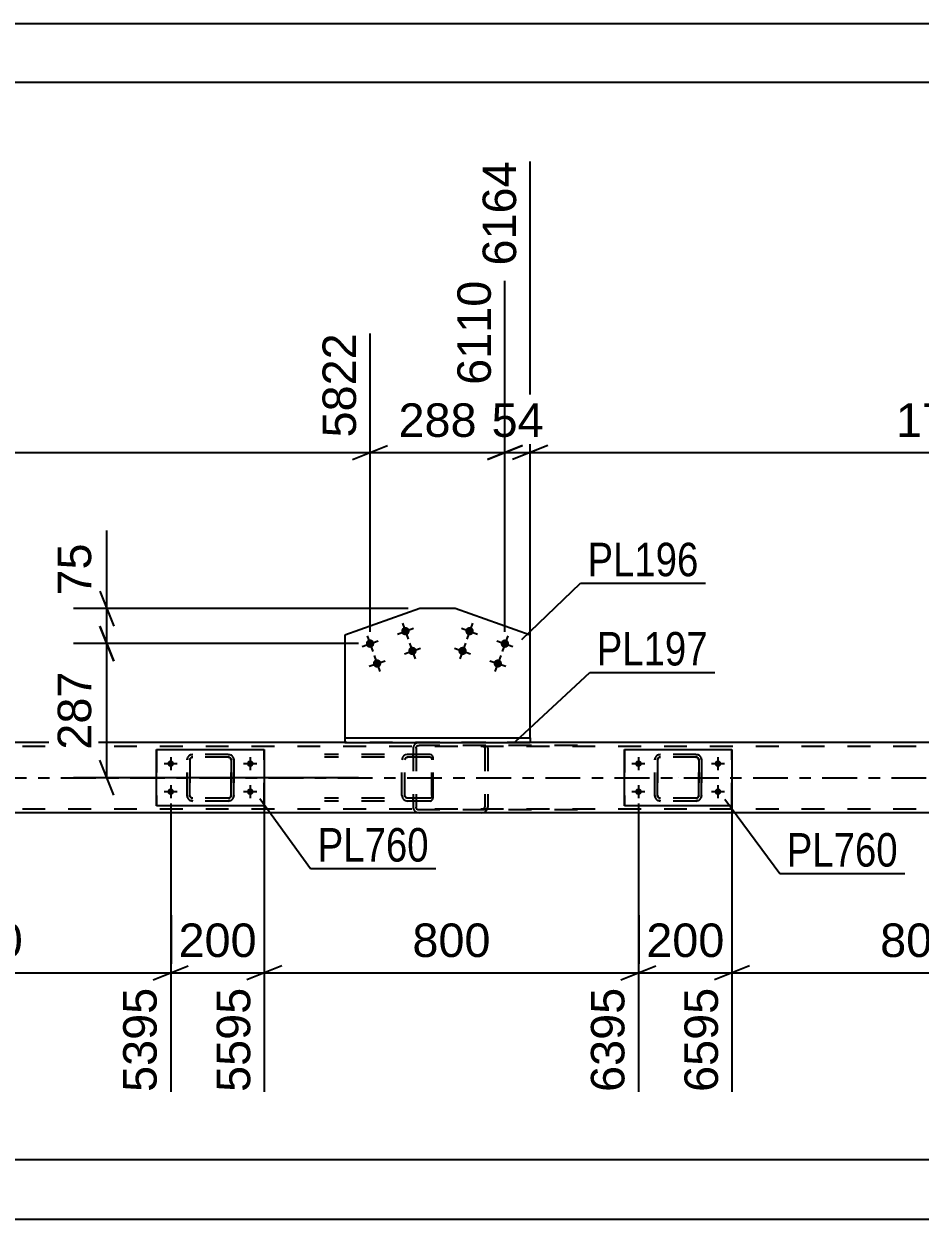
# Model space of a CAD drawing. Header units: millimetres. Extents: x -54 to 787, y -402 to 192.
# Drawn here: x 200 to 276.7, y 89.7 to 191.9 of the extents above; entities that cross this region are included whole.
import ezdxf

# ---------------------------------------------------------------- set-up
doc = ezdxf.new("R2010")
doc.units = ezdxf.units.MM
doc.linetypes.add('DXK_LINE_DOT2', pattern=[3.9198, 1.9599, -1.9599])
doc.linetypes.add('DXK_LINE_DOT3', pattern=[5.9187, 2.979, -0.9799, 0.9799, -0.9799])
doc.styles.add('Arial', font='ARIAL.TTF', dxfattribs={"height": 0.2})
doc.styles.add('Arial Narrow', font='ARIALN.TTF', dxfattribs={"height": 0.2})

# ---------------------------------------------------------------- blocks, each defined once
blk = doc.blocks.new('Unknown-122573057-1115')
at = {"color": 5, "linetype": 'Continuous'}
for p, q in [((787.22, 191.89), (-53.78, 191.89)), ((782.22, 186.89), (-48.78, 186.89))]:
    blk.add_line(p, q, dxfattribs=at)
blk = doc.blocks.new('Bolt-122573057-1908 - 1638')
at = {"linetype": 'Continuous'}
for points in [[(212.31, 128.63), (212.32, 128.69), (212.34, 128.75), (212.36, 128.8), (212.4, 128.84), (212.45, 128.88), (212.5, 128.9), (212.56, 128.91), (212.62, 128.91), (212.68, 128.9), (212.73, 128.88), (212.78, 128.84), (212.82, 128.8), (212.85, 128.75), (212.87, 128.69), (212.87, 128.63), (212.87, 128.58), (212.85, 128.52), (212.82, 128.47), (212.78, 128.43), (212.73, 128.39), (212.68, 128.37), (212.62, 128.36), (212.56, 128.36), (212.5, 128.37), (212.45, 128.39), (212.4, 128.43), (212.36, 128.47), (212.34, 128.52), (212.32, 128.58)], [(219.11, 128.63), (219.12, 128.69), (219.14, 128.75), (219.16, 128.8), (219.2, 128.84), (219.25, 128.88), (219.3, 128.9), (219.36, 128.91), (219.42, 128.91), (219.48, 128.9), (219.53, 128.88), (219.58, 128.84), (219.62, 128.8), (219.65, 128.75), (219.67, 128.69), (219.67, 128.63), (219.67, 128.58), (219.65, 128.52), (219.62, 128.47), (219.58, 128.43), (219.53, 128.39), (219.48, 128.37), (219.42, 128.36), (219.36, 128.36), (219.3, 128.37), (219.25, 128.39), (219.2, 128.43), (219.16, 128.47), (219.14, 128.52), (219.12, 128.58)], [(212.31, 126.23), (212.32, 126.29), (212.34, 126.35), (212.36, 126.4), (212.4, 126.44), (212.45, 126.48), (212.5, 126.5), (212.56, 126.51), (212.62, 126.51), (212.68, 126.5), (212.73, 126.48), (212.78, 126.44), (212.82, 126.4), (212.85, 126.35), (212.87, 126.29), (212.87, 126.23), (212.87, 126.18), (212.85, 126.12), (212.82, 126.07), (212.78, 126.03), (212.73, 125.99), (212.68, 125.97), (212.62, 125.96), (212.56, 125.96), (212.5, 125.97), (212.45, 125.99), (212.4, 126.03), (212.36, 126.07), (212.34, 126.12), (212.32, 126.18)], [(219.11, 126.23), (219.12, 126.29), (219.14, 126.35), (219.16, 126.4), (219.2, 126.44), (219.25, 126.48), (219.3, 126.5), (219.36, 126.51), (219.42, 126.51), (219.48, 126.5), (219.53, 126.48), (219.58, 126.44), (219.62, 126.4), (219.65, 126.35), (219.67, 126.29), (219.67, 126.23), (219.67, 126.18), (219.65, 126.12), (219.62, 126.07), (219.58, 126.03), (219.53, 125.99), (219.48, 125.97), (219.42, 125.96), (219.36, 125.96), (219.3, 125.97), (219.25, 125.99), (219.2, 126.03), (219.16, 126.07), (219.14, 126.12), (219.12, 126.18)]]:
    blk.add_hatch(color=1, dxfattribs=at).paths.add_polyline_path(points)
at = {"color": 1, "linetype": 'Continuous'}
for p, q in [((212.59, 129.19), (212.59, 128.07)), ((219.39, 129.19), (219.39, 128.07)), ((213.15, 128.63), (212.03, 128.63)), ((219.95, 128.63), (218.83, 128.63)), ((212.59, 126.79), (212.59, 125.67)), ((219.39, 126.79), (219.39, 125.67)), ((213.15, 126.23), (212.03, 126.23)), ((219.95, 126.23), (218.83, 126.23))]:
    blk.add_line(p, q, dxfattribs=at)
blk = doc.blocks.new('Bolt-122573057-1779 - 1638')
at = {"linetype": 'Continuous'}
for points in [[(252.31, 128.63), (252.32, 128.69), (252.34, 128.75), (252.36, 128.8), (252.4, 128.84), (252.45, 128.88), (252.5, 128.9), (252.56, 128.91), (252.62, 128.91), (252.68, 128.9), (252.73, 128.88), (252.78, 128.84), (252.82, 128.8), (252.85, 128.75), (252.87, 128.69), (252.87, 128.63), (252.87, 128.58), (252.85, 128.52), (252.82, 128.47), (252.78, 128.43), (252.73, 128.39), (252.68, 128.37), (252.62, 128.36), (252.56, 128.36), (252.5, 128.37), (252.45, 128.39), (252.4, 128.43), (252.36, 128.47), (252.34, 128.52), (252.32, 128.58)], [(259.11, 128.63), (259.12, 128.69), (259.14, 128.75), (259.16, 128.8), (259.2, 128.84), (259.25, 128.88), (259.3, 128.9), (259.36, 128.91), (259.42, 128.91), (259.48, 128.9), (259.53, 128.88), (259.58, 128.84), (259.62, 128.8), (259.65, 128.75), (259.67, 128.69), (259.67, 128.63), (259.67, 128.58), (259.65, 128.52), (259.62, 128.47), (259.58, 128.43), (259.53, 128.39), (259.48, 128.37), (259.42, 128.36), (259.36, 128.36), (259.3, 128.37), (259.25, 128.39), (259.2, 128.43), (259.16, 128.47), (259.14, 128.52), (259.12, 128.58)], [(252.31, 126.23), (252.32, 126.29), (252.34, 126.35), (252.36, 126.4), (252.4, 126.44), (252.45, 126.48), (252.5, 126.5), (252.56, 126.51), (252.62, 126.51), (252.68, 126.5), (252.73, 126.48), (252.78, 126.44), (252.82, 126.4), (252.85, 126.35), (252.87, 126.29), (252.87, 126.23), (252.87, 126.18), (252.85, 126.12), (252.82, 126.07), (252.78, 126.03), (252.73, 125.99), (252.68, 125.97), (252.62, 125.96), (252.56, 125.96), (252.5, 125.97), (252.45, 125.99), (252.4, 126.03), (252.36, 126.07), (252.34, 126.12), (252.32, 126.18)], [(259.11, 126.23), (259.12, 126.29), (259.14, 126.35), (259.16, 126.4), (259.2, 126.44), (259.25, 126.48), (259.3, 126.5), (259.36, 126.51), (259.42, 126.51), (259.48, 126.5), (259.53, 126.48), (259.58, 126.44), (259.62, 126.4), (259.65, 126.35), (259.67, 126.29), (259.67, 126.23), (259.67, 126.18), (259.65, 126.12), (259.62, 126.07), (259.58, 126.03), (259.53, 125.99), (259.48, 125.97), (259.42, 125.96), (259.36, 125.96), (259.3, 125.97), (259.25, 125.99), (259.2, 126.03), (259.16, 126.07), (259.14, 126.12), (259.12, 126.18)]]:
    blk.add_hatch(color=1, dxfattribs=at).paths.add_polyline_path(points)
at = {"color": 1, "linetype": 'Continuous'}
for p, q in [((252.59, 129.19), (252.59, 128.07)), ((259.39, 129.19), (259.39, 128.07)), ((253.15, 128.63), (252.03, 128.63)), ((259.95, 128.63), (258.83, 128.63)), ((252.59, 126.79), (252.59, 125.67)), ((259.39, 126.79), (259.39, 125.67)), ((253.15, 126.23), (252.03, 126.23)), ((259.95, 126.23), (258.83, 126.23))]:
    blk.add_line(p, q, dxfattribs=at)
blk = doc.blocks.new('Bolt-122573057-1784 - 1638')
at = {"linetype": 'Continuous'}
for points in [[(238.49, 139.84, -1), (237.81, 140.09, -1)], [(241.51, 138.77, -1), (240.83, 139.02, -1)], [(237.89, 138.15, -1), (237.21, 138.39, -1)], [(240.9, 137.08, -1), (240.23, 137.32, -1)]]:
    blk.add_hatch(color=1, dxfattribs=at).paths.add_polyline_path(points)
at = {"color": 1, "linetype": 'Continuous'}
for p, q in [((237.47, 140.21), (238.83, 139.72)), ((238.39, 140.64), (237.91, 139.29)), ((240.49, 139.14), (241.85, 138.65)), ((241.41, 139.57), (240.93, 138.22)), ((236.87, 138.51), (238.23, 138.03)), ((237.79, 138.95), (237.31, 137.59)), ((239.89, 137.44), (241.24, 136.96)), ((240.81, 137.88), (240.32, 136.52))]:
    blk.add_line(p, q, dxfattribs=at)
blk = doc.blocks.new('Part-122573057-1802 - 1638')
at = {"color": 7, "linetype": 'DXK_LINE_DOT2'}
for p, q in [((680.08, 130.11), (43.4, 130.11)), ((243.33, 130.43), (227.48, 130.43)), ((680.08, 124.75), (43.4, 124.75))]:
    blk.add_line(p, q, dxfattribs=at)
at = {"color": 2, "linetype": 'Continuous'}
for p, q in [((227.48, 130.43), (158.2, 130.43)), ((312.61, 130.43), (243.33, 130.43)), ((676.08, 124.43), (43.4, 124.43))]:
    blk.add_line(p, q, dxfattribs=at)
at = {"color": 7, "linetype": 'DXK_LINE_DOT3'}
blk.add_line((43.4, 127.43), (680.08, 127.43), dxfattribs=at)
blk = doc.blocks.new('Part-122573057-1822 - 1638')
at = {"color": 2, "linetype": 'Continuous'}
for p, q in [((227.48, 130.83), (227.48, 130.43)), ((227.48, 130.83), (243.33, 130.83)), ((243.33, 130.83), (243.33, 130.43)), ((227.48, 130.43), (243.33, 130.43))]:
    blk.add_line(p, q, dxfattribs=at)
blk = doc.blocks.new('Part-122573057-1827 - 1638')
at = {"color": 2, "linetype": 'Continuous'}
for p, q in [((233.89, 141.89), (227.48, 139.61)), ((236.92, 141.89), (233.89, 141.89)), ((243.33, 139.61), (236.92, 141.89)), ((227.48, 139.61), (227.48, 130.83)), ((243.33, 130.83), (243.33, 139.61))]:
    blk.add_line(p, q, dxfattribs=at)
at = {"color": 7, "linetype": 'DXK_LINE_DOT2'}
blk.add_line((227.48, 130.83), (243.33, 130.83), dxfattribs=at)
blk = doc.blocks.new('Part-122573057-1871 - 1638')
at = {"color": 2, "linetype": 'Continuous'}
for p, q in [((211.39, 125.03), (211.39, 129.83)), ((211.39, 129.83), (211.39, 129.83)), ((211.39, 129.83), (220.59, 129.83)), ((220.59, 129.83), (220.59, 125.03)), ((211.39, 125.03), (211.39, 125.03)), ((220.59, 125.03), (211.39, 125.03))]:
    blk.add_line(p, q, dxfattribs=at)
at = {"color": 7, "linetype": 'DXK_LINE_DOT2'}
for p, q in [((211.39, 129.83), (211.39, 125.03)), ((211.39, 129.83), (211.39, 129.83)), ((220.59, 125.03), (220.59, 129.83)), ((211.39, 125.03), (211.39, 125.03))]:
    blk.add_line(p, q, dxfattribs=at)
blk = doc.blocks.new('Part-122573057-1872 - 1638')
at = {"color": 7, "linetype": 'DXK_LINE_DOT2'}
for p, q in [((213.99, 128.95), (214.02, 129.14)), ((214.03, 129.14), (213.99, 128.95)), ((213.99, 125.91), (213.99, 128.95)), ((213.99, 128.95), (213.99, 128.95)), ((213.99, 125.91), (213.99, 128.95)), ((214.23, 128.95), (214.25, 129.05)), ((214.24, 129.05), (214.23, 128.95)), ((214.23, 125.91), (214.23, 128.95)), ((214.23, 128.95), (214.23, 128.95)), ((214.23, 128.95), (214.23, 125.91)), ((214.3, 129.12), (214.24, 129.05)), ((214.25, 129.05), (214.3, 129.12)), ((214.28, 129.4), (214.47, 129.43)), ((214.28, 129.4), (214.29, 129.4)), ((214.47, 129.43), (214.29, 129.4)), ((214.3, 129.12), (214.38, 129.18)), ((214.37, 129.18), (214.3, 129.12)), ((214.47, 129.19), (214.37, 129.18)), ((214.38, 129.18), (214.47, 129.19)), ((217.51, 129.43), (214.47, 129.43)), ((217.51, 129.19), (214.47, 129.19)), ((217.51, 129.43), (217.69, 129.4)), ((217.69, 129.4), (217.51, 129.43)), ((217.51, 129.19), (217.6, 129.18)), ((217.6, 129.18), (217.51, 129.19)), ((217.6, 129.18), (217.6, 129.18)), ((217.6, 129.18), (217.68, 129.12)), ((217.68, 129.12), (217.6, 129.18)), ((217.68, 129.12), (217.73, 129.05)), ((217.73, 129.05), (217.68, 129.12)), ((217.73, 129.05), (217.75, 128.95)), ((217.75, 128.95), (217.73, 129.05)), ((217.75, 125.91), (217.75, 128.95)), ((217.75, 128.95), (217.75, 128.95)), ((217.75, 128.95), (217.75, 125.91)), ((217.95, 129.14), (217.99, 128.95)), ((217.99, 128.95), (217.95, 129.14)), ((217.99, 125.91), (217.99, 128.95)), ((217.99, 128.95), (217.99, 128.95)), ((217.99, 128.95), (217.99, 125.91)), ((213.99, 125.91), (213.99, 125.91)), ((214.02, 125.73), (213.99, 125.91)), ((213.99, 125.91), (214.03, 125.73)), ((214.23, 125.91), (214.23, 125.91)), ((214.25, 125.82), (214.23, 125.91)), ((214.23, 125.91), (214.24, 125.82)), ((214.24, 125.82), (214.3, 125.75)), ((214.3, 125.75), (214.25, 125.82)), ((214.38, 125.69), (214.3, 125.75)), ((214.3, 125.75), (214.37, 125.69)), ((217.68, 125.75), (217.6, 125.69)), ((217.6, 125.69), (217.68, 125.75)), ((217.73, 125.82), (217.68, 125.75)), ((217.68, 125.75), (217.73, 125.82)), ((217.75, 125.91), (217.73, 125.82)), ((217.73, 125.82), (217.75, 125.91)), ((217.75, 125.91), (217.75, 125.91)), ((217.99, 125.91), (217.95, 125.73)), ((217.95, 125.73), (217.99, 125.91)), ((217.99, 125.91), (217.99, 125.91)), ((214.28, 125.47), (214.29, 125.47)), ((214.47, 125.43), (214.28, 125.47)), ((214.29, 125.47), (214.47, 125.43)), ((214.37, 125.69), (214.47, 125.67)), ((214.47, 125.67), (214.38, 125.69)), ((217.51, 125.67), (214.47, 125.67)), ((217.51, 125.43), (214.47, 125.43)), ((217.6, 125.69), (217.51, 125.67)), ((217.51, 125.67), (217.6, 125.69)), ((217.69, 125.47), (217.51, 125.43)), ((217.51, 125.43), (217.69, 125.47)), ((217.6, 125.69), (217.6, 125.69))]:
    blk.add_line(p, q, dxfattribs=at)
at = {"color": 7, "linetype": 'DXK_LINE_DOT3'}
blk.add_line((215.99, 127.43), (215.98, 127.43), dxfattribs=at)
at = {"color": 7, "linetype": 'DXK_LINE_DOT2'}
for centre, start, end in [((214.47, 128.95), 112.5, 157.5), ((214.47, 128.95), 112.5, 157.5), ((217.51, 128.95), 22.5, 67.5), ((217.51, 128.95), 22.5, 67.5), ((214.47, 125.91), 202.5, 247.5), ((214.47, 125.91), 202.5, 247.5), ((217.51, 125.91), 292.5, 337.5), ((217.51, 125.91), 292.5, 337.5)]:
    blk.add_arc(centre, 0.48, start, end, dxfattribs=at)
blk = doc.blocks.new('Part-122573057-1880 - 1638')
at = {"color": 7, "linetype": 'DXK_LINE_DOT2'}
for p, q in [((233.35, 130.11), (233.32, 129.95)), ((233.32, 129.95), (233.32, 124.91)), ((233.35, 130.14), (233.35, 130.11)), ((233.57, 129.95), (233.59, 130.05)), ((233.57, 129.95), (233.57, 124.91)), ((233.59, 130.05), (233.65, 130.12)), ((233.83, 130.43), (233.63, 130.4)), ((233.65, 130.12), (233.73, 130.18)), ((233.73, 130.18), (233.83, 130.19)), ((247.37, 130.43), (233.83, 130.43)), ((247.37, 130.19), (233.83, 130.19)), ((239.39, 130.4), (239.19, 130.43)), ((239.19, 130.19), (239.29, 130.18)), ((239.29, 130.18), (239.37, 130.12)), ((239.37, 130.12), (239.43, 130.05)), ((239.43, 130.05), (239.44, 129.95)), ((239.44, 129.95), (239.44, 124.91)), ((239.67, 130.11), (239.66, 130.14)), ((239.7, 129.95), (239.67, 130.11)), ((239.7, 129.95), (239.7, 124.91)), ((233.32, 124.91), (233.33, 124.83)), ((233.33, 124.83), (233.35, 124.73)), ((233.58, 124.85), (233.57, 124.91)), ((233.59, 124.82), (233.58, 124.85)), ((233.65, 124.75), (233.59, 124.82)), ((233.73, 124.69), (233.65, 124.75)), ((239.37, 124.75), (239.29, 124.69)), ((239.43, 124.82), (239.37, 124.75)), ((239.43, 124.85), (239.44, 124.91)), ((239.43, 124.82), (239.43, 124.85)), ((239.66, 124.73), (239.68, 124.83)), ((239.68, 124.83), (239.7, 124.91)), ((233.63, 124.47), (233.83, 124.43)), ((233.83, 124.67), (233.73, 124.69)), ((247.37, 124.67), (233.83, 124.67)), ((247.37, 124.43), (233.83, 124.43)), ((239.29, 124.69), (239.19, 124.67)), ((239.19, 124.43), (239.39, 124.47))]:
    blk.add_line(p, q, dxfattribs=at)
for centre, start, end in [((233.81, 129.93), 110.7584, 155.6801), ((233.81, 124.94), 204.3199, 249.2416), ((239.21, 124.94), 290.7584, 335.6801)]:
    blk.add_arc(centre, 0.496, start, end, dxfattribs=at)
blk = doc.blocks.new('Bolt-122573057-1907 - 1638')
at = {"linetype": 'Continuous'}
for points in [[(233, 140.09, -1), (232.32, 139.84, -1)], [(229.98, 139.02, -1), (229.3, 138.77, -1)], [(233.6, 138.39, -1), (232.92, 138.15, -1)], [(230.58, 137.32, -1), (229.9, 137.08, -1)]]:
    blk.add_hatch(color=1, dxfattribs=at).paths.add_polyline_path(points)
at = {"color": 1, "linetype": 'Continuous'}
for p, q in [((231.98, 139.72), (233.34, 140.21)), ((232.42, 140.64), (232.9, 139.29)), ((228.96, 138.65), (230.32, 139.14)), ((229.4, 139.57), (229.88, 138.22)), ((232.58, 138.03), (233.94, 138.51)), ((233.02, 138.95), (233.5, 137.59)), ((229.56, 136.96), (230.92, 137.44)), ((230, 137.88), (230.48, 136.52))]:
    blk.add_line(p, q, dxfattribs=at)
blk = doc.blocks.new('Part-122573057-1958 - 1638')
at = {"color": 7, "linetype": 'DXK_LINE_DOT2'}
for p, q in [((234.78, 129.43), (225.75, 129.43)), ((234.78, 129.19), (225.75, 129.19)), ((232.4, 129.14), (232.37, 128.95)), ((232.37, 125.91), (232.37, 128.95)), ((232.62, 128.95), (232.64, 129.05)), ((232.62, 125.91), (232.62, 128.95)), ((232.64, 129.05), (232.69, 129.12)), ((232.87, 129.43), (232.68, 129.4)), ((232.69, 129.12), (232.77, 129.18)), ((232.77, 129.18), (232.87, 129.19)), ((233.32, 129.19), (233.32, 129.43)), ((234.88, 129.4), (234.78, 129.43)), ((234.78, 129.19), (234.83, 129.18)), ((234.83, 129.18), (234.88, 129.12)), ((234.97, 129.29), (234.88, 129.4)), ((234.88, 129.12), (234.91, 129.05)), ((234.91, 129.05), (234.92, 128.95)), ((234.92, 125.91), (234.92, 128.95)), ((235.03, 129.14), (234.97, 129.29)), ((235.05, 128.95), (235.03, 129.14)), ((235.05, 125.91), (235.05, 128.95)), ((232.37, 125.91), (232.4, 125.73)), ((232.64, 125.82), (232.62, 125.91)), ((232.69, 125.75), (232.64, 125.82)), ((232.77, 125.69), (232.69, 125.75)), ((234.88, 125.75), (234.83, 125.69)), ((234.91, 125.82), (234.88, 125.75)), ((234.92, 125.91), (234.91, 125.82)), ((234.97, 125.58), (235.03, 125.73)), ((235.03, 125.73), (235.05, 125.91)), ((234.78, 125.67), (225.75, 125.67)), ((234.78, 125.43), (225.75, 125.43)), ((232.68, 125.47), (232.87, 125.43)), ((232.87, 125.67), (232.77, 125.69)), ((233.32, 125.43), (233.32, 125.67)), ((234.83, 125.69), (234.78, 125.67)), ((234.78, 125.43), (234.88, 125.47)), ((234.88, 125.47), (234.97, 125.58))]:
    blk.add_line(p, q, dxfattribs=at)
for centre, start, end in [((232.85, 128.94), 111.1513, 156.1049), ((232.85, 125.93), 203.8951, 248.8487)]:
    blk.add_arc(centre, 0.492, start, end, dxfattribs=at)
blk = doc.blocks.new('Part-122573057-1964 - 1638')
at = {"color": 2, "linetype": 'Continuous'}
for p, q in [((251.39, 125.03), (251.39, 129.83)), ((251.39, 129.83), (251.39, 129.83)), ((251.39, 129.83), (260.59, 129.83)), ((260.59, 129.83), (260.59, 125.03)), ((251.39, 125.03), (251.39, 125.03)), ((260.59, 125.03), (251.39, 125.03))]:
    blk.add_line(p, q, dxfattribs=at)
at = {"color": 7, "linetype": 'DXK_LINE_DOT2'}
for p, q in [((251.39, 129.83), (251.39, 125.03)), ((251.39, 129.83), (251.39, 129.83)), ((260.59, 125.03), (260.59, 129.83)), ((251.39, 125.03), (251.39, 125.03))]:
    blk.add_line(p, q, dxfattribs=at)
blk = doc.blocks.new('Part-122573057-1993 - 1638')
at = {"color": 7, "linetype": 'DXK_LINE_DOT2'}
for p, q in [((253.99, 128.95), (254.02, 129.14)), ((254.03, 129.14), (253.99, 128.95)), ((253.99, 125.91), (253.99, 128.95)), ((253.99, 128.95), (253.99, 128.95)), ((253.99, 125.91), (253.99, 128.95)), ((254.23, 128.95), (254.25, 129.05)), ((254.24, 129.05), (254.23, 128.95)), ((254.23, 125.91), (254.23, 128.95)), ((254.23, 128.95), (254.23, 128.95)), ((254.23, 128.95), (254.23, 125.91)), ((254.3, 129.12), (254.24, 129.05)), ((254.25, 129.05), (254.3, 129.12)), ((254.28, 129.4), (254.47, 129.43)), ((254.28, 129.4), (254.29, 129.4)), ((254.47, 129.43), (254.29, 129.4)), ((254.3, 129.12), (254.38, 129.18)), ((254.37, 129.18), (254.3, 129.12)), ((254.47, 129.19), (254.37, 129.18)), ((254.38, 129.18), (254.47, 129.19)), ((257.51, 129.43), (254.47, 129.43)), ((257.51, 129.19), (254.47, 129.19)), ((257.51, 129.43), (257.69, 129.4)), ((257.69, 129.4), (257.51, 129.43)), ((257.51, 129.19), (257.6, 129.18)), ((257.6, 129.18), (257.51, 129.19)), ((257.6, 129.18), (257.6, 129.18)), ((257.6, 129.18), (257.68, 129.12)), ((257.68, 129.12), (257.6, 129.18)), ((257.68, 129.12), (257.73, 129.05)), ((257.73, 129.05), (257.68, 129.12)), ((257.73, 129.05), (257.75, 128.95)), ((257.75, 128.95), (257.73, 129.05)), ((257.75, 125.91), (257.75, 128.95)), ((257.75, 128.95), (257.75, 128.95)), ((257.75, 128.95), (257.75, 125.91)), ((257.95, 129.14), (257.99, 128.95)), ((257.99, 128.95), (257.95, 129.14)), ((257.99, 125.91), (257.99, 128.95)), ((257.99, 128.95), (257.99, 128.95)), ((257.99, 128.95), (257.99, 125.91)), ((253.99, 125.91), (253.99, 125.91)), ((254.02, 125.73), (253.99, 125.91)), ((253.99, 125.91), (254.03, 125.73)), ((254.23, 125.91), (254.23, 125.91)), ((254.25, 125.82), (254.23, 125.91)), ((254.23, 125.91), (254.24, 125.82)), ((254.24, 125.82), (254.3, 125.75)), ((254.3, 125.75), (254.25, 125.82)), ((254.38, 125.69), (254.3, 125.75)), ((254.3, 125.75), (254.37, 125.69)), ((257.68, 125.75), (257.6, 125.69)), ((257.6, 125.69), (257.68, 125.75)), ((257.73, 125.82), (257.68, 125.75)), ((257.68, 125.75), (257.73, 125.82)), ((257.75, 125.91), (257.73, 125.82)), ((257.73, 125.82), (257.75, 125.91)), ((257.75, 125.91), (257.75, 125.91)), ((257.99, 125.91), (257.95, 125.73)), ((257.95, 125.73), (257.99, 125.91)), ((257.99, 125.91), (257.99, 125.91)), ((254.28, 125.47), (254.29, 125.47)), ((254.47, 125.43), (254.28, 125.47)), ((254.29, 125.47), (254.47, 125.43)), ((254.37, 125.69), (254.47, 125.67)), ((254.47, 125.67), (254.38, 125.69)), ((257.51, 125.67), (254.47, 125.67)), ((257.51, 125.43), (254.47, 125.43)), ((257.6, 125.69), (257.51, 125.67)), ((257.51, 125.67), (257.6, 125.69)), ((257.69, 125.47), (257.51, 125.43)), ((257.51, 125.43), (257.69, 125.47)), ((257.6, 125.69), (257.6, 125.69))]:
    blk.add_line(p, q, dxfattribs=at)
at = {"color": 7, "linetype": 'DXK_LINE_DOT3'}
blk.add_line((255.99, 127.43), (255.98, 127.43), dxfattribs=at)
at = {"color": 7, "linetype": 'DXK_LINE_DOT2'}
for centre, start, end in [((254.47, 128.95), 112.5, 157.5), ((254.47, 128.95), 112.5, 157.5), ((257.51, 128.95), 22.5, 67.5), ((257.51, 128.95), 22.5, 67.5), ((254.47, 125.91), 202.5, 247.5), ((254.47, 125.91), 202.5, 247.5), ((257.51, 125.91), 292.5, 337.5), ((257.51, 125.91), 292.5, 337.5)]:
    blk.add_arc(centre, 0.48, start, end, dxfattribs=at)
blk = doc.blocks.new('StraightDimension-122573057-2538 - 1638')
at = {"color": 7, "linetype": 'Continuous'}
for p, q in [((206.54, 140.4), (207.74, 137.4)), ((228.64, 138.9), (204.29, 138.9)), ((207.14, 127.43), (207.14, 138.9)), ((207.74, 125.93), (206.54, 128.93)), ((228.64, 127.43), (204.29, 127.43))]:
    blk.add_line(p, q, dxfattribs=at)
at = {"color": 0}
blk.add_wipeout([(206.39, 137.1), (202.19, 137.1), (202.19, 129.23), (206.39, 129.23)], dxfattribs=at)
at = {"color": 3, "style": 'Arial'}
blk.add_text('287', height=2.865, rotation=90.0002, dxfattribs=at).set_placement((205.79, 129.83))
blk = doc.blocks.new('StraightDimension-122573057-7116 - 1638')
at = {"color": 7, "linetype": 'Continuous'}
for p, q in [((252.59, 125.23), (252.59, 100.56)), ((260.59, 125.23), (260.59, 100.56)), ((251.09, 110.15), (254.09, 111.35)), ((252.59, 110.75), (260.59, 110.75)), ((262.09, 111.35), (259.09, 110.15))]:
    blk.add_line(p, q, dxfattribs=at)
at = {"color": 0}
blk.add_wipeout([(260.53, 111.5), (260.53, 115.7), (252.66, 115.7), (252.66, 111.5)], dxfattribs=at)
at = {"color": 0, "linetype": 'Continuous'}
blk.add_wipeout([(259.99, 110.05), (255.79, 110.05), (255.79, 99.96), (259.99, 99.96)], dxfattribs=at)
at = {"color": 3, "style": 'Arial'}
blk.add_text('200', height=2.865, dxfattribs=at).set_placement((253.26, 112.1))
at = {"color": 3, "linetype": 'Continuous', "style": 'Arial'}
blk.add_text('6595', height=2.865, rotation=90.0002, dxfattribs=at).set_placement((259.39, 100.56))
blk = doc.blocks.new('StraightDimension-122573057-7115 - 1638')
at = {"color": 7, "linetype": 'Continuous'}
for p, q in [((260.59, 125.23), (260.59, 100.56)), ((292.6, 125.23), (292.6, 100.56)), ((262.09, 111.35), (259.09, 110.15)), ((260.59, 110.75), (292.6, 110.75)), ((291.1, 110.15), (294.1, 111.35))]:
    blk.add_line(p, q, dxfattribs=at)
at = {"color": 0}
blk.add_wipeout([(280.53, 111.5), (280.53, 115.7), (272.66, 115.7), (272.66, 111.5)], dxfattribs=at)
at = {"color": 3, "style": 'Arial'}
blk.add_text('800', height=2.865, dxfattribs=at).set_placement((273.26, 112.1))
at = {"color": 0, "linetype": 'Continuous'}
blk.add_wipeout([(292, 110.05), (287.8, 110.05), (287.8, 99.96), (292, 99.96)], dxfattribs=at)
at = {"color": 3, "linetype": 'Continuous', "style": 'Arial'}
blk.add_text('7395', height=2.865, rotation=90.0002, dxfattribs=at).set_placement((291.4, 100.56))
blk = doc.blocks.new('StraightDimension-122573057-7118 - 1638')
at = {"color": 7, "linetype": 'Continuous'}
for p, q in [((212.59, 125.23), (212.59, 100.56)), ((220.59, 125.23), (220.59, 100.56)), ((211.09, 110.15), (214.09, 111.35)), ((212.59, 110.75), (220.59, 110.75)), ((222.09, 111.35), (219.09, 110.15))]:
    blk.add_line(p, q, dxfattribs=at)
at = {"color": 0}
blk.add_wipeout([(220.53, 111.5), (220.53, 115.7), (212.66, 115.7), (212.66, 111.5)], dxfattribs=at)
at = {"color": 0, "linetype": 'Continuous'}
blk.add_wipeout([(219.99, 110.05), (215.79, 110.05), (215.79, 99.96), (219.99, 99.96)], dxfattribs=at)
at = {"color": 3, "style": 'Arial'}
blk.add_text('200', height=2.865, dxfattribs=at).set_placement((213.26, 112.1))
at = {"color": 3, "linetype": 'Continuous', "style": 'Arial'}
blk.add_text('5595', height=2.865, rotation=90.0002, dxfattribs=at).set_placement((219.39, 100.56))
blk = doc.blocks.new('StraightDimension-122573057-2230 - 1638')
at = {"color": 7, "linetype": 'Continuous'}
for p, q in [((243.33, 134.29), (243.33, 180.13)), ((314.78, 139.9), (314.78, 165.43)), ((244.83, 155.83), (241.83, 154.63)), ((313.28, 154.63), (316.28, 155.83)), ((243.33, 155.23), (314.78, 155.23))]:
    blk.add_line(p, q, dxfattribs=at)
at = {"color": 0}
blk.add_wipeout([(284.1, 155.98), (284.1, 160.18), (274.01, 160.18), (274.01, 155.98)], dxfattribs=at)
at = {"color": 3, "style": 'Arial'}
blk.add_text('1786', height=2.865, dxfattribs=at).set_placement((274.61, 156.58))
at = {"color": 0, "linetype": 'Continuous'}
blk.add_wipeout([(314.18, 166.03), (309.98, 166.03), (309.98, 155.93), (314.18, 155.93)], dxfattribs=at)
at = {"color": 3, "linetype": 'Continuous', "style": 'Arial'}
blk.add_text('7950', height=2.865, rotation=90.0002, dxfattribs=at).set_placement((313.58, 156.53))
blk = doc.blocks.new('StraightDimension-122573057-2239 - 1638')
at = {"color": 7, "linetype": 'Continuous'}
for p, q in [((243.33, 134.29), (243.33, 180.13)), ((241.17, 139.9), (241.17, 169.93)), ((239.67, 154.63), (242.67, 155.83)), ((244.83, 155.83), (241.83, 154.63)), ((241.17, 155.23), (243.33, 155.23))]:
    blk.add_line(p, q, dxfattribs=at)
at = {"color": 0, "linetype": 'Continuous'}
blk.add_wipeout([(242.73, 180.73), (238.53, 180.73), (238.53, 170.63), (242.73, 170.63)], dxfattribs=at)
at = {"color": 3, "linetype": 'Continuous', "style": 'Arial'}
blk.add_text('6164', height=2.865, rotation=90.0002, dxfattribs=at).set_placement((242.13, 171.23))
at = {"color": 0}
blk.add_wipeout([(245.07, 155.98), (245.07, 160.18), (239.43, 160.18), (239.43, 155.98)], dxfattribs=at)
at = {"color": 3, "style": 'Arial'}
blk.add_text('54', height=2.865, dxfattribs=at).set_placement((240.03, 156.58))
blk = doc.blocks.new('StraightDimension-122573057-2248 - 1638')
at = {"color": 7, "linetype": 'Continuous'}
for p, q in [((241.17, 139.9), (241.17, 169.93)), ((229.64, 139.9), (229.64, 165.43)), ((228.14, 154.63), (231.14, 155.83)), ((242.67, 155.83), (239.67, 154.63)), ((229.64, 155.23), (241.17, 155.23))]:
    blk.add_line(p, q, dxfattribs=at)
at = {"color": 0}
blk.add_wipeout([(239.34, 155.98), (239.34, 160.18), (231.47, 160.18), (231.47, 155.98)], dxfattribs=at)
at = {"color": 3, "style": 'Arial'}
blk.add_text('288', height=2.865, dxfattribs=at).set_placement((232.07, 156.58))
at = {"color": 0, "linetype": 'Continuous'}
blk.add_wipeout([(240.57, 170.53), (236.37, 170.53), (236.37, 160.43), (240.57, 160.43)], dxfattribs=at)
at = {"color": 3, "linetype": 'Continuous', "style": 'Arial'}
blk.add_text('6110', height=2.865, rotation=90.0002, dxfattribs=at).set_placement((239.97, 161.03))
blk = doc.blocks.new('StraightDimension-122573057-2257 - 1638')
at = {"color": 7, "linetype": 'Continuous'}
for p, q in [((158.2, 133), (158.2, 180.13)), ((229.64, 139.9), (229.64, 165.43)), ((159.7, 155.83), (156.7, 154.63)), ((228.14, 154.63), (231.14, 155.83)), ((158.2, 155.23), (229.64, 155.23))]:
    blk.add_line(p, q, dxfattribs=at)
at = {"color": 0}
blk.add_wipeout([(198.97, 155.98), (198.97, 160.18), (188.87, 160.18), (188.87, 155.98)], dxfattribs=at)
at = {"color": 3, "style": 'Arial'}
blk.add_text('1786', height=2.865, dxfattribs=at).set_placement((189.47, 156.58))
at = {"color": 0, "linetype": 'Continuous'}
blk.add_wipeout([(229.04, 166.03), (224.84, 166.03), (224.84, 155.93), (229.04, 155.93)], dxfattribs=at)
at = {"color": 3, "linetype": 'Continuous', "style": 'Arial'}
blk.add_text('5822', height=2.865, rotation=90.0002, dxfattribs=at).set_placement((228.44, 156.53))
blk = doc.blocks.new('StraightDimension-122573057-2451 - 1638')
at = {"color": 7, "linetype": 'Continuous'}
blk.add_line((11.48, 94.79), (680.08, 94.79), dxfattribs=at)
blk = doc.blocks.new('StraightDimension-122573057-2517 - 1638')
at = {"color": 7, "linetype": 'Continuous'}
blk.add_line((10.68, 89.68), (680.88, 89.68), dxfattribs=at)
blk = doc.blocks.new('StraightDimension-122573057-2528 - 1638')
at = {"color": 7, "linetype": 'Continuous'}
for p, q in [((207.14, 141.89), (207.14, 148.58)), ((207.14, 141.89), (207.14, 148.58)), ((206.54, 143.39), (207.74, 140.39)), ((232.89, 141.89), (204.29, 141.89)), ((207.14, 138.9), (207.14, 141.89)), ((207.74, 137.4), (206.54, 140.4)), ((228.64, 138.9), (204.29, 138.9))]:
    blk.add_line(p, q, dxfattribs=at)
at = {"color": 0}
blk.add_wipeout([(206.39, 148.06), (202.19, 148.06), (202.19, 142.41), (206.39, 142.41)], dxfattribs=at)
at = {"color": 3, "style": 'Arial'}
blk.add_text('75', height=2.865, rotation=90.0002, dxfattribs=at).set_placement((205.79, 143.01))
blk = doc.blocks.new('StraightDimension-122573057-7117 - 1638')
at = {"color": 7, "linetype": 'Continuous'}
for p, q in [((220.59, 125.23), (220.59, 100.56)), ((252.59, 125.23), (252.59, 100.56)), ((222.09, 111.35), (219.09, 110.15)), ((220.59, 110.75), (252.59, 110.75)), ((251.09, 110.15), (254.09, 111.35))]:
    blk.add_line(p, q, dxfattribs=at)
at = {"color": 0}
blk.add_wipeout([(240.53, 111.5), (240.53, 115.7), (232.66, 115.7), (232.66, 111.5)], dxfattribs=at)
at = {"color": 3, "style": 'Arial'}
blk.add_text('800', height=2.865, dxfattribs=at).set_placement((233.26, 112.1))
at = {"color": 0, "linetype": 'Continuous'}
blk.add_wipeout([(251.99, 110.05), (247.79, 110.05), (247.79, 99.96), (251.99, 99.96)], dxfattribs=at)
at = {"color": 3, "linetype": 'Continuous', "style": 'Arial'}
blk.add_text('6395', height=2.865, rotation=90.0002, dxfattribs=at).set_placement((251.39, 100.56))
blk = doc.blocks.new('StraightDimension-122573057-7119 - 1638')
at = {"color": 7, "linetype": 'Continuous'}
for p, q in [((180.6, 125.23), (180.6, 100.56)), ((212.59, 125.23), (212.59, 100.56)), ((182.1, 111.35), (179.1, 110.15)), ((180.6, 110.75), (212.59, 110.75)), ((211.09, 110.15), (214.09, 111.35))]:
    blk.add_line(p, q, dxfattribs=at)
at = {"color": 0}
blk.add_wipeout([(200.53, 111.5), (200.53, 115.7), (192.66, 115.7), (192.66, 111.5)], dxfattribs=at)
at = {"color": 3, "style": 'Arial'}
blk.add_text('800', height=2.865, dxfattribs=at).set_placement((193.26, 112.1))
at = {"color": 0, "linetype": 'Continuous'}
blk.add_wipeout([(211.99, 110.05), (207.79, 110.05), (207.79, 99.96), (211.99, 99.96)], dxfattribs=at)
at = {"color": 3, "linetype": 'Continuous', "style": 'Arial'}
blk.add_text('5395', height=2.865, rotation=90.0002, dxfattribs=at).set_placement((211.39, 100.56))
blk = doc.blocks.new('Mark-122573057-1823 - 1638')
at = {"color": 30, "linetype": 'Continuous'}
for p, q in [((242.62, 139.24), (247.63, 144.06)), ((247.63, 144.06), (258.33, 144.06))]:
    blk.add_line(p, q, dxfattribs=at)
at = {"color": 0}
blk.add_wipeout([(257.73, 144.66), (257.73, 147.66), (248.23, 147.66), (248.23, 144.66)], dxfattribs=at)
blk.add_wipeout([(257.73, 144.66), (257.73, 147.66), (248.23, 147.66), (248.23, 144.66)], dxfattribs=at)
at = {"color": 3, "style": 'Arial Narrow'}
blk.add_text('PL196', height=2.863, dxfattribs=at).set_placement((248.23, 144.66))
blk = doc.blocks.new('Mark-122573057-1818 - 1638')
at = {"color": 30, "linetype": 'Continuous'}
for p, q in [((242.07, 130.52), (248.42, 136.43)), ((248.42, 136.43), (259.12, 136.43))]:
    blk.add_line(p, q, dxfattribs=at)
at = {"color": 0}
blk.add_wipeout([(258.52, 137.03), (258.52, 140.03), (249.02, 140.03), (249.02, 137.03)], dxfattribs=at)
blk.add_wipeout([(258.52, 137.03), (258.52, 140.03), (249.02, 140.03), (249.02, 137.03)], dxfattribs=at)
at = {"color": 3, "style": 'Arial Narrow'}
blk.add_text('PL197', height=2.863, dxfattribs=at).set_placement((249.02, 137.03))
blk = doc.blocks.new('Mark-122573057-1867 - 1638')
at = {"color": 30, "linetype": 'Continuous'}
for p, q in [((220.21, 125.65), (224.56, 119.66)), ((224.56, 119.66), (235.26, 119.66))]:
    blk.add_line(p, q, dxfattribs=at)
at = {"color": 0}
blk.add_wipeout([(234.66, 120.26), (234.66, 123.26), (225.16, 123.26), (225.16, 120.26)], dxfattribs=at)
blk.add_wipeout([(234.66, 120.26), (234.66, 123.26), (225.16, 123.26), (225.16, 120.26)], dxfattribs=at)
at = {"color": 3, "style": 'Arial Narrow'}
blk.add_text('PL760', height=2.863, dxfattribs=at).set_placement((225.16, 120.26))
blk = doc.blocks.new('Mark-122573057-1960 - 1638')
at = {"color": 30, "linetype": 'Continuous'}
for p, q in [((259.99, 125.61), (264.67, 119.23)), ((264.67, 119.23), (275.37, 119.23))]:
    blk.add_line(p, q, dxfattribs=at)
at = {"color": 0}
blk.add_wipeout([(274.77, 119.83), (274.77, 122.83), (265.27, 122.83), (265.27, 119.83)], dxfattribs=at)
blk.add_wipeout([(274.77, 119.83), (274.77, 122.83), (265.27, 122.83), (265.27, 119.83)], dxfattribs=at)
at = {"color": 3, "style": 'Arial Narrow'}
blk.add_text('PL760', height=2.863, dxfattribs=at).set_placement((265.27, 119.83))

msp = doc.modelspace()

# ---------------------------------------------------------------- block references
for name in ['Unknown-122573057-1115', 'Part-122573057-1827 - 1638', 'Bolt-122573057-1907 - 1638', 'Bolt-122573057-1784 - 1638', 'Part-122573057-1822 - 1638', 'Part-122573057-1802 - 1638', 'Part-122573057-1871 - 1638', 'Part-122573057-1880 - 1638', 'Part-122573057-1964 - 1638', 'Bolt-122573057-1908 - 1638', 'Part-122573057-1872 - 1638', 'Part-122573057-1958 - 1638', 'Bolt-122573057-1779 - 1638', 'Part-122573057-1993 - 1638']:
    msp.add_blockref(name, (0, 0))

# ---------------------------------------------------------------- next in the draw order: block references
for name in ['StraightDimension-122573057-2230 - 1638', 'StraightDimension-122573057-2538 - 1638', 'StraightDimension-122573057-7118 - 1638', 'StraightDimension-122573057-7116 - 1638']:
    msp.add_blockref(name, (0, 0))

# ---------------------------------------------------------------- next in the draw order: block references
for name in ['StraightDimension-122573057-2239 - 1638', 'StraightDimension-122573057-7115 - 1638']:
    msp.add_blockref(name, (0, 0))

# ---------------------------------------------------------------- next in the draw order: block references
for name in ['StraightDimension-122573057-2248 - 1638', 'StraightDimension-122573057-2451 - 1638']:
    msp.add_blockref(name, (0, 0))

# ---------------------------------------------------------------- next in the draw order: block references
for name in ['StraightDimension-122573057-2257 - 1638', 'Mark-122573057-1823 - 1638', 'StraightDimension-122573057-2517 - 1638']:
    msp.add_blockref(name, (0, 0))

# ---------------------------------------------------------------- next in the draw order: block references
for name in ['StraightDimension-122573057-2528 - 1638', 'Mark-122573057-1818 - 1638', 'StraightDimension-122573057-7119 - 1638', 'StraightDimension-122573057-7117 - 1638', 'Mark-122573057-1960 - 1638']:
    msp.add_blockref(name, (0, 0))

# ---------------------------------------------------------------- next in the draw order: block references
msp.add_blockref('Mark-122573057-1867 - 1638', (0, 0))

doc.saveas('drawing.dxf')
